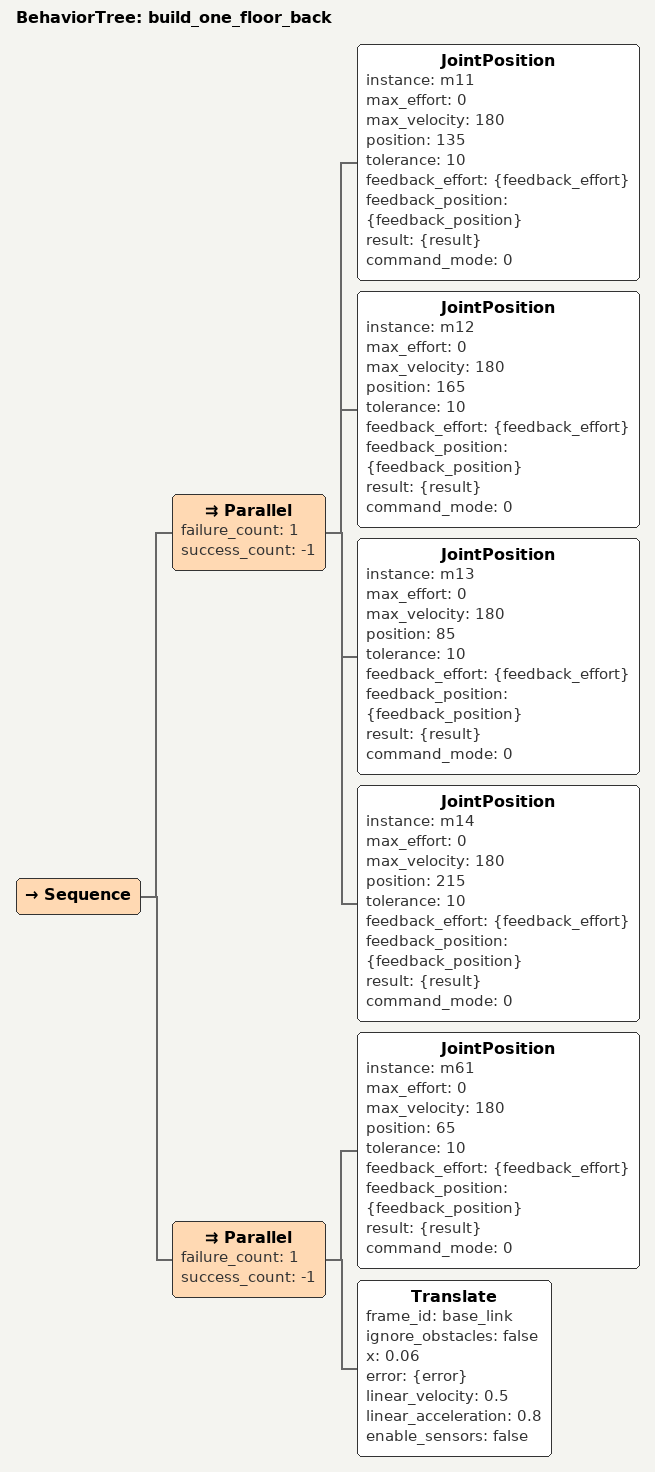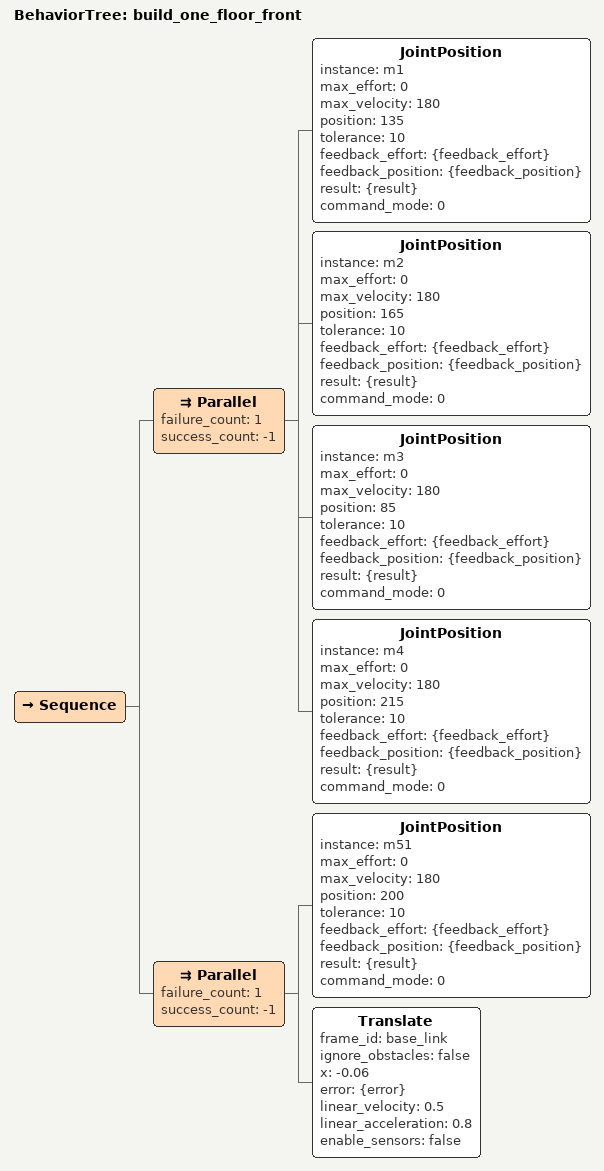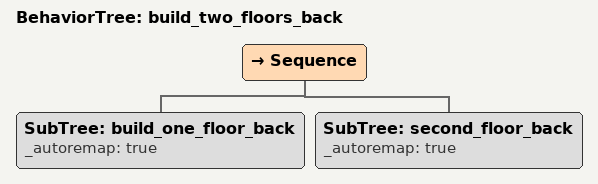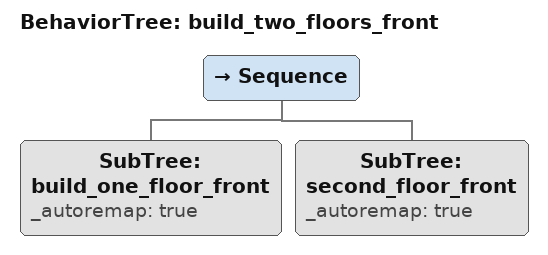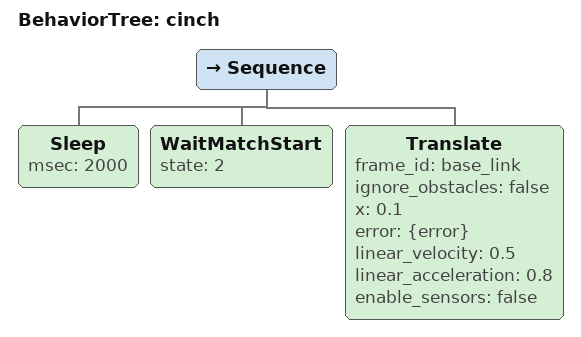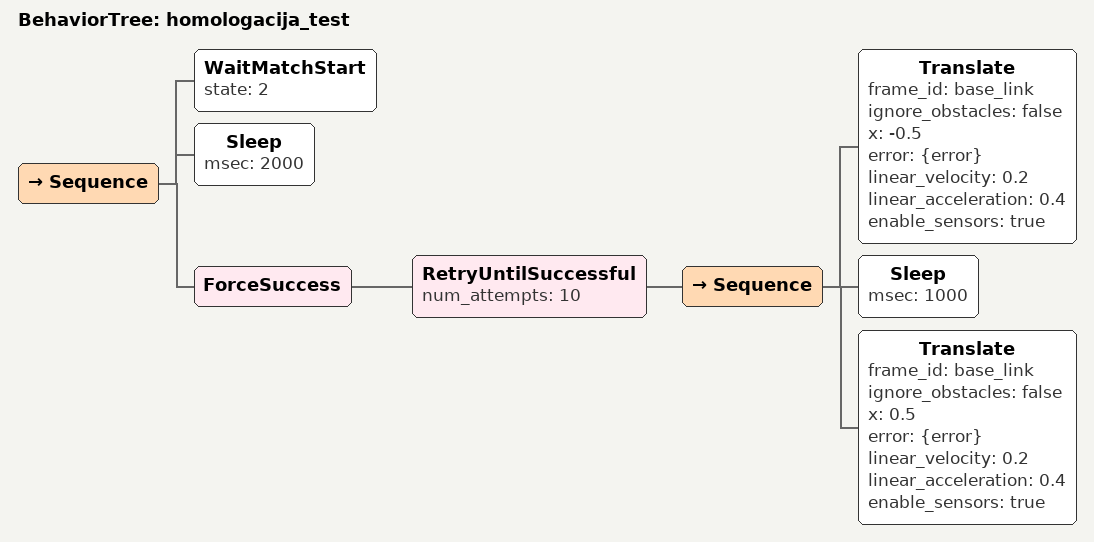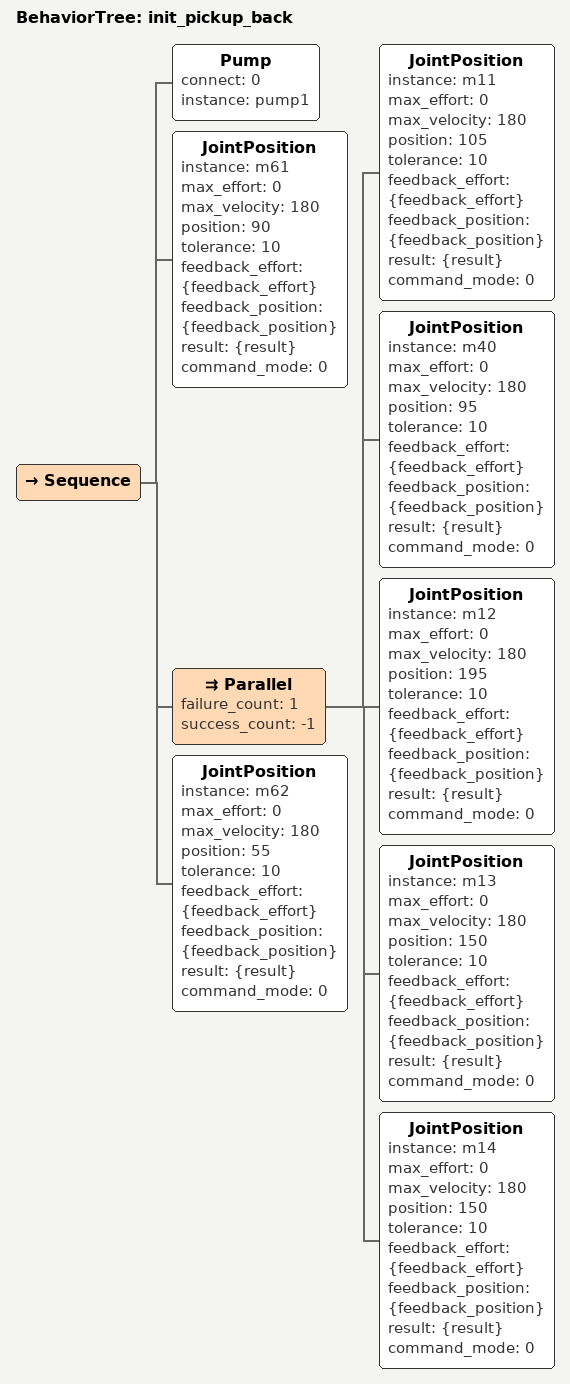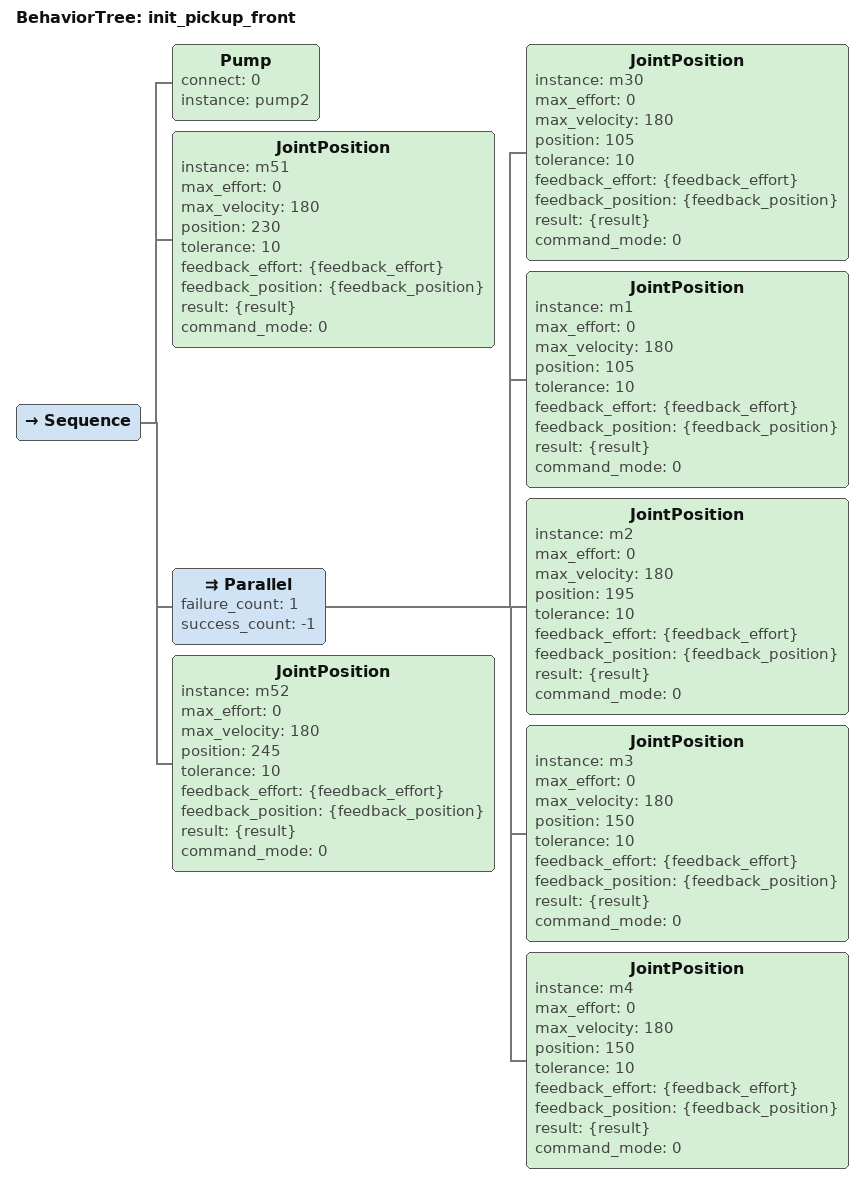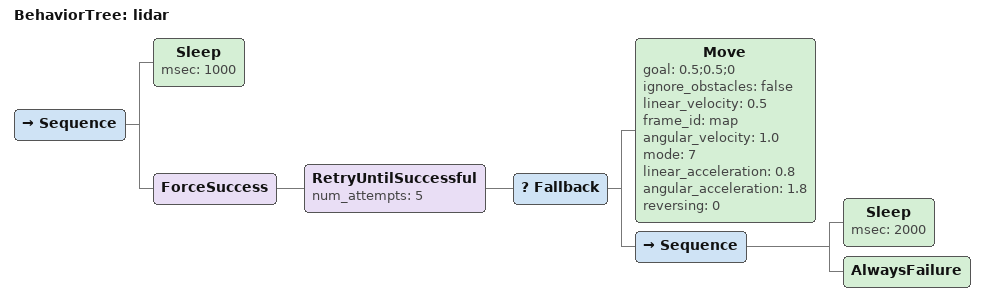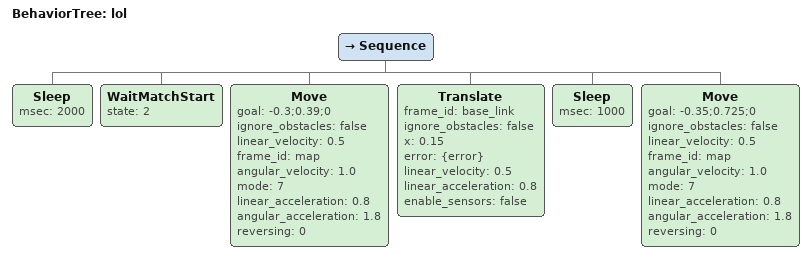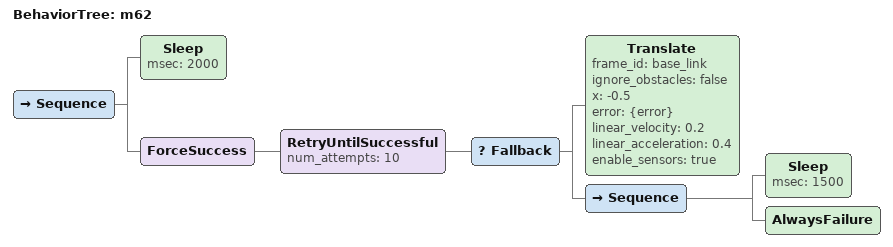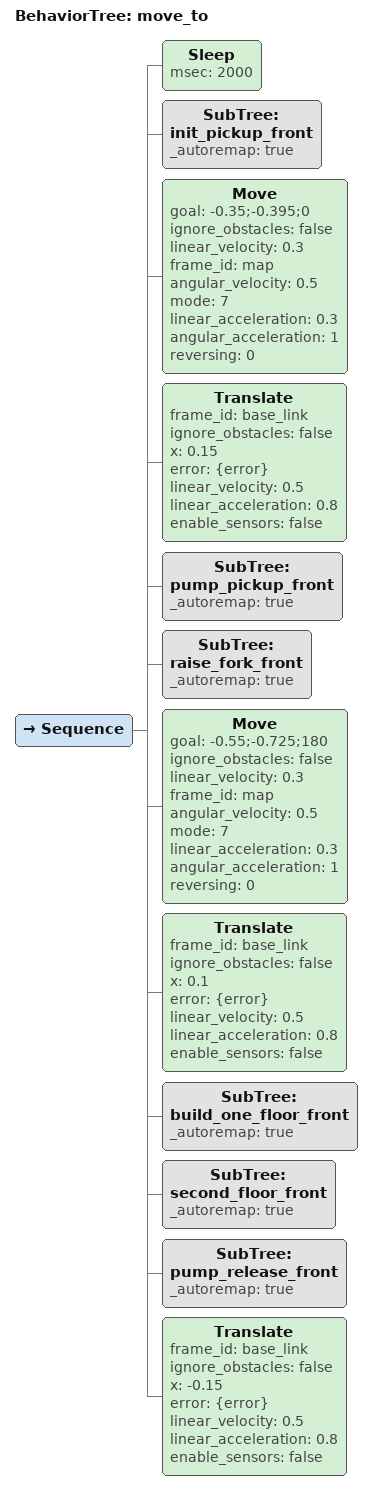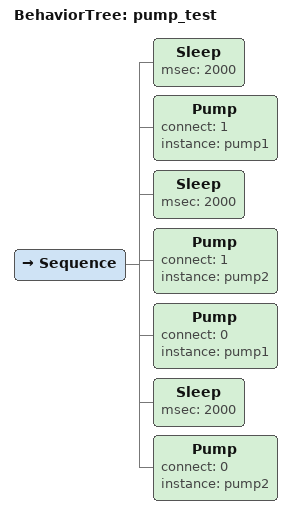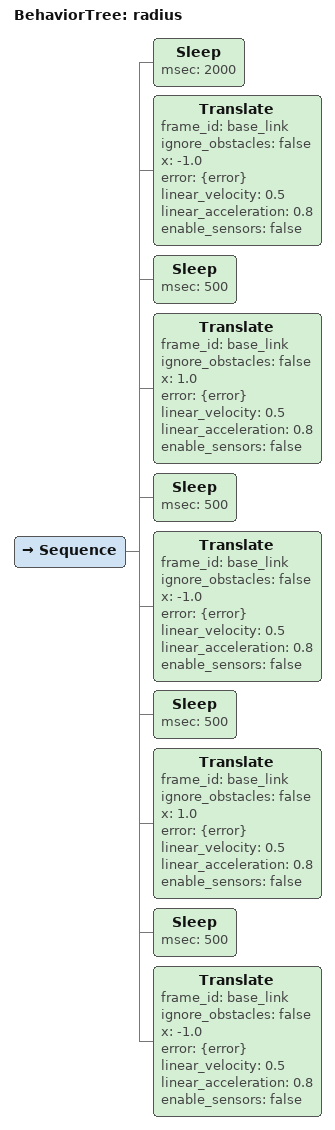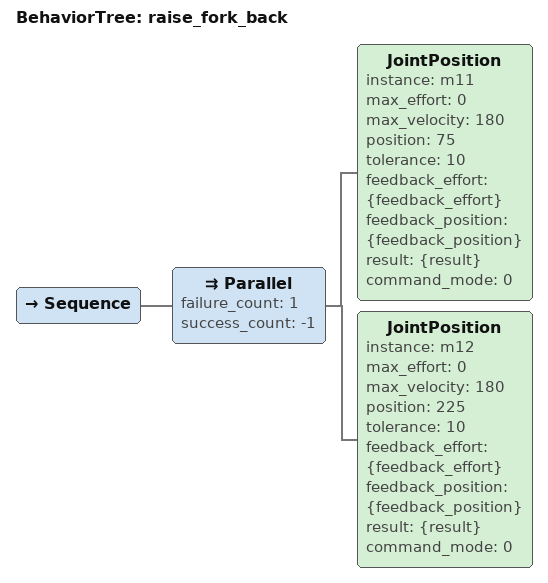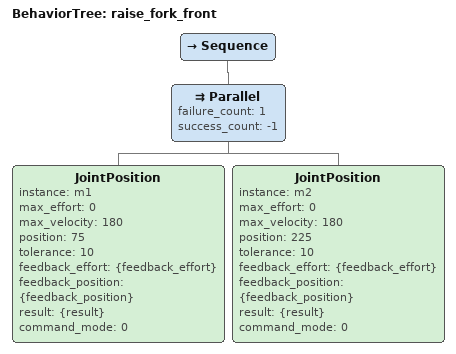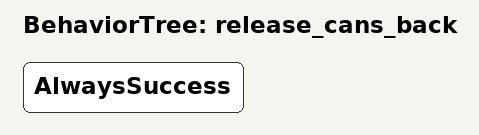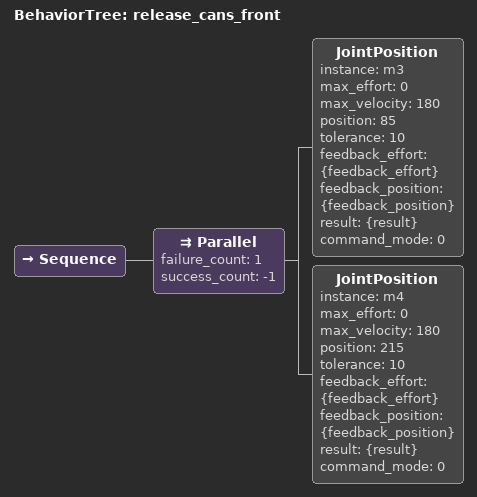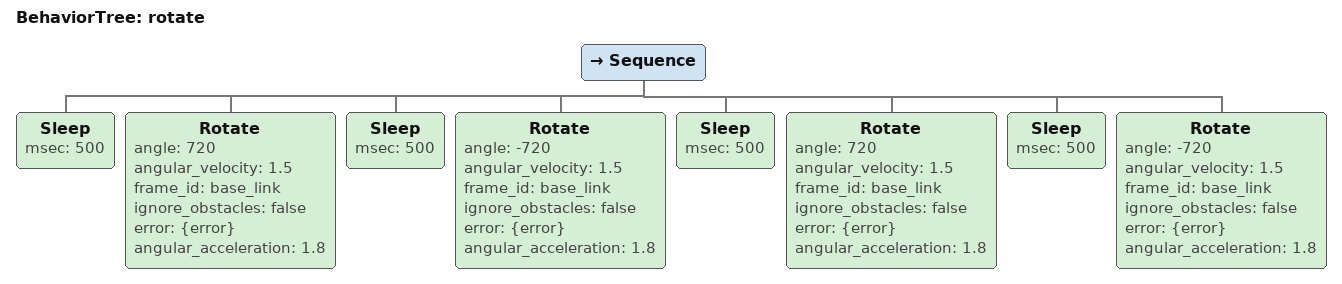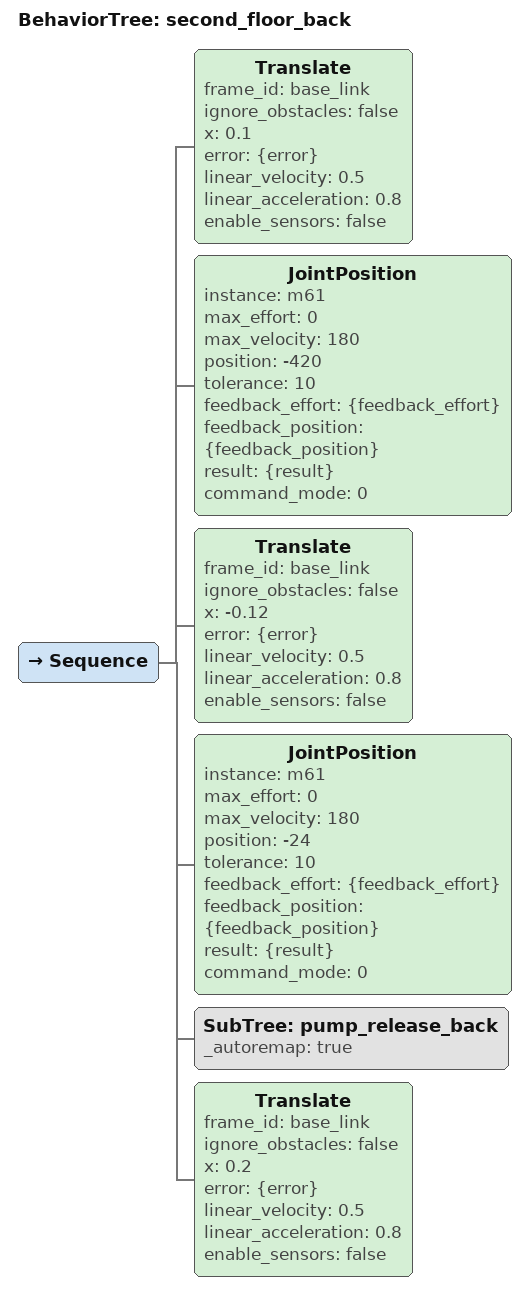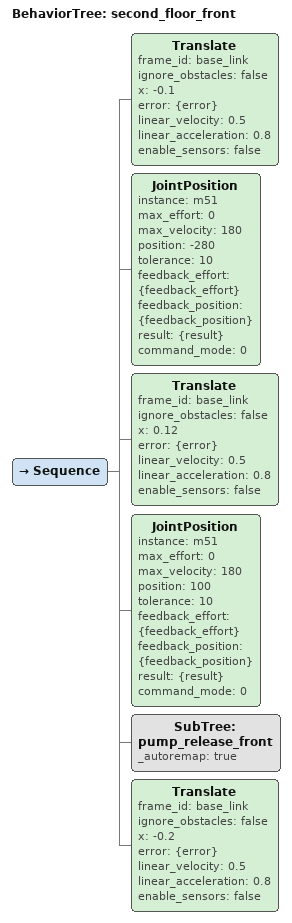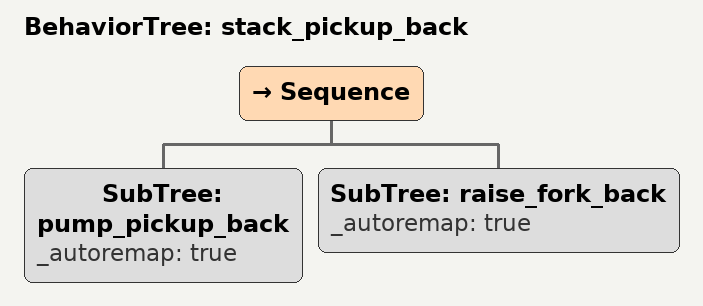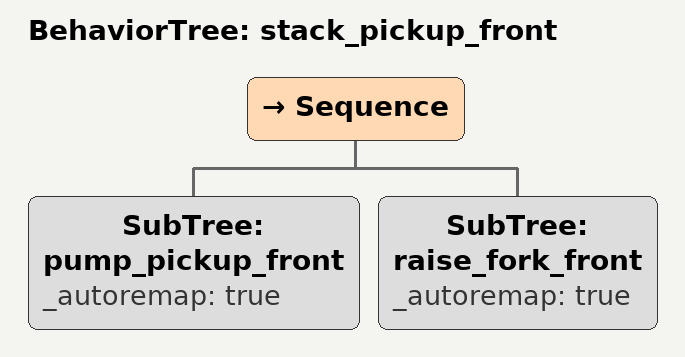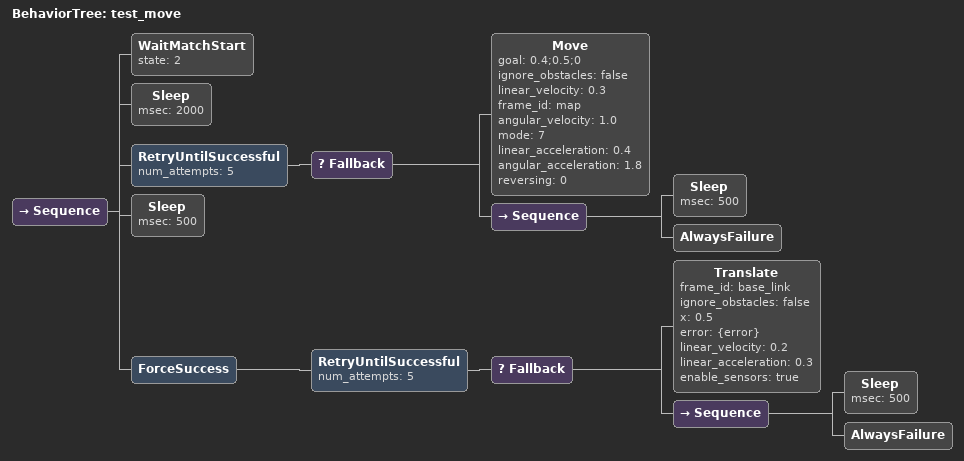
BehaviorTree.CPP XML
<BehaviorTree ID="build_one_floor_back">
  <Sequence>
    <Parallel failure_count="1" success_count="-1">
      <JointPosition instance="m11" max_effort="0" max_velocity="180" position="135" tolerance="10" feedback_effort="{feedback_effort}" feedback_position="{feedback_position}" result="{result}" command_mode="0"/>
      <JointPosition instance="m12" max_effort="0" max_velocity="180" position="165" tolerance="10" feedback_effort="{feedback_effort}" feedback_position="{feedback_position}" result="{result}" command_mode="0"/>
      <JointPosition instance="m13" max_effort="0" max_velocity="180" position="85" tolerance="10" feedback_effort="{feedback_effort}" feedback_position="{feedback_position}" result="{result}" command_mode="0"/>
      <JointPosition instance="m14" max_effort="0" max_velocity="180" position="215" tolerance="10" feedback_effort="{feedback_effort}" feedback_position="{feedback_position}" result="{result}" command_mode="0"/>
    </Parallel>
    <Parallel failure_count="1" success_count="-1">
      <JointPosition instance="m61" max_effort="0" max_velocity="180" position="65" tolerance="10" feedback_effort="{feedback_effort}" feedback_position="{feedback_position}" result="{result}" command_mode="0"/>
      <Translate frame_id="base_link" ignore_obstacles="false" x="0.06" error="{error}" linear_velocity="0.5" linear_acceleration="0.8" enable_sensors="false"/>
    </Parallel>
  </Sequence>
</BehaviorTree>

<BehaviorTree ID="build_one_floor_front">
  <Sequence>
    <Parallel failure_count="1" success_count="-1">
      <JointPosition instance="m1" max_effort="0" max_velocity="180" position="135" tolerance="10" feedback_effort="{feedback_effort}" feedback_position="{feedback_position}" result="{result}" command_mode="0"/>
      <JointPosition instance="m2" max_effort="0" max_velocity="180" position="165" tolerance="10" feedback_effort="{feedback_effort}" feedback_position="{feedback_position}" result="{result}" command_mode="0"/>
      <JointPosition instance="m3" max_effort="0" max_velocity="180" position="85" tolerance="10" feedback_effort="{feedback_effort}" feedback_position="{feedback_position}" result="{result}" command_mode="0"/>
      <JointPosition instance="m4" max_effort="0" max_velocity="180" position="215" tolerance="10" feedback_effort="{feedback_effort}" feedback_position="{feedback_position}" result="{result}" command_mode="0"/>
    </Parallel>
    <Parallel failure_count="1" success_count="-1">
      <JointPosition instance="m51" max_effort="0" max_velocity="180" position="200" tolerance="10" feedback_effort="{feedback_effort}" feedback_position="{feedback_position}" result="{result}" command_mode="0"/>
      <Translate frame_id="base_link" ignore_obstacles="false" x="-0.06" error="{error}" linear_velocity="0.5" linear_acceleration="0.8" enable_sensors="false"/>
    </Parallel>
  </Sequence>
</BehaviorTree>

<BehaviorTree ID="build_two_floors_back">
  <Sequence>
    <SubTree ID="build_one_floor_back" _autoremap="true"/>
    <SubTree ID="second_floor_back" _autoremap="true"/>
  </Sequence>
</BehaviorTree>

<BehaviorTree ID="build_two_floors_front">
  <Sequence>
    <SubTree ID="build_one_floor_front" _autoremap="true"/>
    <SubTree ID="second_floor_front" _autoremap="true"/>
  </Sequence>
</BehaviorTree>

<BehaviorTree ID="cinch">
  <Sequence>
    <Sleep msec="2000"/>
    <WaitMatchStart state="2"/>
    <Translate frame_id="base_link" ignore_obstacles="false" x="0.1" error="{error}" linear_velocity="0.5" linear_acceleration="0.8" enable_sensors="false"/>
  </Sequence>
</BehaviorTree>

<BehaviorTree ID="homologacija_test">
  <Sequence>
    <WaitMatchStart state="2"/>
    <Sleep msec="2000"/>
    <ForceSuccess>
      <RetryUntilSuccessful num_attempts="10">
        <Sequence>
          <Translate frame_id="base_link" ignore_obstacles="false" x="-0.5" error="{error}" linear_velocity="0.2" linear_acceleration="0.4" enable_sensors="true"/>
          <Sleep msec="1000"/>
          <Translate frame_id="base_link" ignore_obstacles="false" x="0.5" error="{error}" linear_velocity="0.2" linear_acceleration="0.4" enable_sensors="true"/>
        </Sequence>
      </RetryUntilSuccessful>
    </ForceSuccess>
  </Sequence>
</BehaviorTree>

<BehaviorTree ID="init_pickup_back">
  <Sequence>
    <Pump connect="0" instance="pump1"/>
    <JointPosition instance="m61" max_effort="0" max_velocity="180" position="90" tolerance="10" feedback_effort="{feedback_effort}" feedback_position="{feedback_position}" result="{result}" command_mode="0"/>
    <Parallel failure_count="1" success_count="-1">
      <JointPosition instance="m11" max_effort="0" max_velocity="180" position="105" tolerance="10" feedback_effort="{feedback_effort}" feedback_position="{feedback_position}" result="{result}" command_mode="0"/>
      <JointPosition instance="m40" max_effort="0" max_velocity="180" position="95" tolerance="10" feedback_effort="{feedback_effort}" feedback_position="{feedback_position}" result="{result}" command_mode="0"/>
      <JointPosition instance="m12" max_effort="0" max_velocity="180" position="195" tolerance="10" feedback_effort="{feedback_effort}" feedback_position="{feedback_position}" result="{result}" command_mode="0"/>
      <JointPosition instance="m13" max_effort="0" max_velocity="180" position="150" tolerance="10" feedback_effort="{feedback_effort}" feedback_position="{feedback_position}" result="{result}" command_mode="0"/>
      <JointPosition instance="m14" max_effort="0" max_velocity="180" position="150" tolerance="10" feedback_effort="{feedback_effort}" feedback_position="{feedback_position}" result="{result}" command_mode="0"/>
    </Parallel>
    <JointPosition instance="m62" max_effort="0" max_velocity="180" position="55" tolerance="10" feedback_effort="{feedback_effort}" feedback_position="{feedback_position}" result="{result}" command_mode="0"/>
  </Sequence>
</BehaviorTree>

<BehaviorTree ID="init_pickup_front">
  <Sequence>
    <Pump connect="0" instance="pump2"/>
    <JointPosition instance="m51" max_effort="0" max_velocity="180" position="230" tolerance="10" feedback_effort="{feedback_effort}" feedback_position="{feedback_position}" result="{result}" command_mode="0"/>
    <Parallel failure_count="1" success_count="-1">
      <JointPosition instance="m30" max_effort="0" max_velocity="180" position="105" tolerance="10" feedback_effort="{feedback_effort}" feedback_position="{feedback_position}" result="{result}" command_mode="0"/>
      <JointPosition instance="m1" max_effort="0" max_velocity="180" position="105" tolerance="10" feedback_effort="{feedback_effort}" feedback_position="{feedback_position}" result="{result}" command_mode="0"/>
      <JointPosition instance="m2" max_effort="0" max_velocity="180" position="195" tolerance="10" feedback_effort="{feedback_effort}" feedback_position="{feedback_position}" result="{result}" command_mode="0"/>
      <JointPosition instance="m3" max_effort="0" max_velocity="180" position="150" tolerance="10" feedback_effort="{feedback_effort}" feedback_position="{feedback_position}" result="{result}" command_mode="0"/>
      <JointPosition instance="m4" max_effort="0" max_velocity="180" position="150" tolerance="10" feedback_effort="{feedback_effort}" feedback_position="{feedback_position}" result="{result}" command_mode="0"/>
    </Parallel>
    <JointPosition instance="m52" max_effort="0" max_velocity="180" position="245" tolerance="10" feedback_effort="{feedback_effort}" feedback_position="{feedback_position}" result="{result}" command_mode="0"/>
  </Sequence>
</BehaviorTree>

<BehaviorTree ID="lidar">
  <Sequence>
    <Sleep msec="1000"/>
    <ForceSuccess>
      <RetryUntilSuccessful num_attempts="5">
        <Fallback>
          <Move goal="0.5;0.5;0" ignore_obstacles="false" linear_velocity="0.5" frame_id="map" angular_velocity="1.0" mode="7" linear_acceleration="0.8" angular_acceleration="1.8" reversing="0"/>
          <Sequence>
            <Sleep msec="2000"/>
            <AlwaysFailure/>
          </Sequence>
        </Fallback>
      </RetryUntilSuccessful>
    </ForceSuccess>
  </Sequence>
</BehaviorTree>

<BehaviorTree ID="lol">
  <Sequence>
    <Sleep msec="2000"/>
    <WaitMatchStart state="2"/>
    <Move goal="-0.3;0.39;0" ignore_obstacles="false" linear_velocity="0.5" frame_id="map" angular_velocity="1.0" mode="7" linear_acceleration="0.8" angular_acceleration="1.8" reversing="0"/>
    <Translate frame_id="base_link" ignore_obstacles="false" x="0.15" error="{error}" linear_velocity="0.5" linear_acceleration="0.8" enable_sensors="false"/>
    <Sleep msec="1000"/>
    <Move goal="-0.35;0.725;0" ignore_obstacles="false" linear_velocity="0.5" frame_id="map" angular_velocity="1.0" mode="7" linear_acceleration="0.8" angular_acceleration="1.8" reversing="0"/>
  </Sequence>
</BehaviorTree>

<BehaviorTree ID="m62">
  <Sequence>
    <Sleep msec="2000"/>
    <ForceSuccess>
      <RetryUntilSuccessful num_attempts="10">
        <Fallback>
          <Translate frame_id="base_link" ignore_obstacles="false" x="-0.5" error="{error}" linear_velocity="0.2" linear_acceleration="0.4" enable_sensors="true"/>
          <Sequence>
            <Sleep msec="1500"/>
            <AlwaysFailure/>
          </Sequence>
        </Fallback>
      </RetryUntilSuccessful>
    </ForceSuccess>
  </Sequence>
</BehaviorTree>

<BehaviorTree ID="move_to">
  <Sequence>
    <Sleep msec="2000"/>
    <SubTree ID="init_pickup_front" _autoremap="true"/>
    <Move goal="-0.35;-0.395;0" ignore_obstacles="false" linear_velocity="0.3" frame_id="map" angular_velocity="0.5" mode="7" linear_acceleration="0.3" angular_acceleration="1" reversing="0"/>
    <Translate frame_id="base_link" ignore_obstacles="false" x="0.15" error="{error}" linear_velocity="0.5" linear_acceleration="0.8" enable_sensors="false"/>
    <SubTree ID="pump_pickup_front" _autoremap="true"/>
    <SubTree ID="raise_fork_front" _autoremap="true"/>
    <Move goal="-0.55;-0.725;180" ignore_obstacles="false" linear_velocity="0.3" frame_id="map" angular_velocity="0.5" mode="7" linear_acceleration="0.3" angular_acceleration="1" reversing="0"/>
    <Translate frame_id="base_link" ignore_obstacles="false" x="0.1" error="{error}" linear_velocity="0.5" linear_acceleration="0.8" enable_sensors="false"/>
    <SubTree ID="build_one_floor_front" _autoremap="true"/>
    <SubTree ID="second_floor_front" _autoremap="true"/>
    <SubTree ID="pump_release_front" _autoremap="true"/>
    <Translate frame_id="base_link" ignore_obstacles="false" x="-0.15" error="{error}" linear_velocity="0.5" linear_acceleration="0.8" enable_sensors="false"/>
  </Sequence>
</BehaviorTree>

<BehaviorTree ID="pump_test">
  <Sequence>
    <Sleep msec="2000"/>
    <Pump connect="1" instance="pump1"/>
    <Sleep msec="2000"/>
    <Pump connect="1" instance="pump2"/>
    <Pump connect="0" instance="pump1"/>
    <Sleep msec="2000"/>
    <Pump connect="0" instance="pump2"/>
  </Sequence>
</BehaviorTree>

<BehaviorTree ID="radius">
  <Sequence>
    <Sleep msec="2000"/>
    <Translate frame_id="base_link" ignore_obstacles="false" x="-1.0" error="{error}" linear_velocity="0.5" linear_acceleration="0.8" enable_sensors="false"/>
    <Sleep msec="500"/>
    <Translate frame_id="base_link" ignore_obstacles="false" x="1.0" error="{error}" linear_velocity="0.5" linear_acceleration="0.8" enable_sensors="false"/>
    <Sleep msec="500"/>
    <Translate frame_id="base_link" ignore_obstacles="false" x="-1.0" error="{error}" linear_velocity="0.5" linear_acceleration="0.8" enable_sensors="false"/>
    <Sleep msec="500"/>
    <Translate frame_id="base_link" ignore_obstacles="false" x="1.0" error="{error}" linear_velocity="0.5" linear_acceleration="0.8" enable_sensors="false"/>
    <Sleep msec="500"/>
    <Translate frame_id="base_link" ignore_obstacles="false" x="-1.0" error="{error}" linear_velocity="0.5" linear_acceleration="0.8" enable_sensors="false"/>
  </Sequence>
</BehaviorTree>

<BehaviorTree ID="raise_fork_back">
  <Sequence>
    <Parallel failure_count="1" success_count="-1">
      <JointPosition instance="m11" max_effort="0" max_velocity="180" position="75" tolerance="10" feedback_effort="{feedback_effort}" feedback_position="{feedback_position}" result="{result}" command_mode="0"/>
      <JointPosition instance="m12" max_effort="0" max_velocity="180" position="225" tolerance="10" feedback_effort="{feedback_effort}" feedback_position="{feedback_position}" result="{result}" command_mode="0"/>
    </Parallel>
  </Sequence>
</BehaviorTree>

<BehaviorTree ID="raise_fork_front">
  <Sequence>
    <Parallel failure_count="1" success_count="-1">
      <JointPosition instance="m1" max_effort="0" max_velocity="180" position="75" tolerance="10" feedback_effort="{feedback_effort}" feedback_position="{feedback_position}" result="{result}" command_mode="0"/>
      <JointPosition instance="m2" max_effort="0" max_velocity="180" position="225" tolerance="10" feedback_effort="{feedback_effort}" feedback_position="{feedback_position}" result="{result}" command_mode="0"/>
    </Parallel>
  </Sequence>
</BehaviorTree>

<BehaviorTree ID="release_cans_back">
  <AlwaysSuccess/>
</BehaviorTree>

<BehaviorTree ID="release_cans_front">
  <Sequence>
    <Parallel failure_count="1" success_count="-1">
      <JointPosition instance="m3" max_effort="0" max_velocity="180" position="85" tolerance="10" feedback_effort="{feedback_effort}" feedback_position="{feedback_position}" result="{result}" command_mode="0"/>
      <JointPosition instance="m4" max_effort="0" max_velocity="180" position="215" tolerance="10" feedback_effort="{feedback_effort}" feedback_position="{feedback_position}" result="{result}" command_mode="0"/>
    </Parallel>
  </Sequence>
</BehaviorTree>

<BehaviorTree ID="rotate">
  <Sequence>
    <Sleep msec="500"/>
    <Rotate angle="720" angular_velocity="1.5" frame_id="base_link" ignore_obstacles="false" error="{error}" angular_acceleration="1.8"/>
    <Sleep msec="500"/>
    <Rotate angle="-720" angular_velocity="1.5" frame_id="base_link" ignore_obstacles="false" error="{error}" angular_acceleration="1.8"/>
    <Sleep msec="500"/>
    <Rotate angle="720" angular_velocity="1.5" frame_id="base_link" ignore_obstacles="false" error="{error}" angular_acceleration="1.8"/>
    <Sleep msec="500"/>
    <Rotate angle="-720" angular_velocity="1.5" frame_id="base_link" ignore_obstacles="false" error="{error}" angular_acceleration="1.8"/>
  </Sequence>
</BehaviorTree>

<BehaviorTree ID="second_floor_back">
  <Sequence>
    <Translate frame_id="base_link" ignore_obstacles="false" x="0.1" error="{error}" linear_velocity="0.5" linear_acceleration="0.8" enable_sensors="false"/>
    <JointPosition instance="m61" max_effort="0" max_velocity="180" position="-420" tolerance="10" feedback_effort="{feedback_effort}" feedback_position="{feedback_position}" result="{result}" command_mode="0"/>
    <Translate frame_id="base_link" ignore_obstacles="false" x="-0.12" error="{error}" linear_velocity="0.5" linear_acceleration="0.8" enable_sensors="false"/>
    <JointPosition instance="m61" max_effort="0" max_velocity="180" position="-24" tolerance="10" feedback_effort="{feedback_effort}" feedback_position="{feedback_position}" result="{result}" command_mode="0"/>
    <SubTree ID="pump_release_back" _autoremap="true"/>
    <Translate frame_id="base_link" ignore_obstacles="false" x="0.2" error="{error}" linear_velocity="0.5" linear_acceleration="0.8" enable_sensors="false"/>
  </Sequence>
</BehaviorTree>

<BehaviorTree ID="second_floor_front">
  <Sequence>
    <Translate frame_id="base_link" ignore_obstacles="false" x="-0.1" error="{error}" linear_velocity="0.5" linear_acceleration="0.8" enable_sensors="false"/>
    <JointPosition instance="m51" max_effort="0" max_velocity="180" position="-280" tolerance="10" feedback_effort="{feedback_effort}" feedback_position="{feedback_position}" result="{result}" command_mode="0"/>
    <Translate frame_id="base_link" ignore_obstacles="false" x="0.12" error="{error}" linear_velocity="0.5" linear_acceleration="0.8" enable_sensors="false"/>
    <JointPosition instance="m51" max_effort="0" max_velocity="180" position="100" tolerance="10" feedback_effort="{feedback_effort}" feedback_position="{feedback_position}" result="{result}" command_mode="0"/>
    <SubTree ID="pump_release_front" _autoremap="true"/>
    <Translate frame_id="base_link" ignore_obstacles="false" x="-0.2" error="{error}" linear_velocity="0.5" linear_acceleration="0.8" enable_sensors="false"/>
  </Sequence>
</BehaviorTree>

<BehaviorTree ID="stack_pickup_back">
  <Sequence>
    <SubTree ID="pump_pickup_back" _autoremap="true"/>
    <SubTree ID="raise_fork_back" _autoremap="true"/>
  </Sequence>
</BehaviorTree>

<BehaviorTree ID="stack_pickup_front">
  <Sequence>
    <SubTree ID="pump_pickup_front" _autoremap="true"/>
    <SubTree ID="raise_fork_front" _autoremap="true"/>
  </Sequence>
</BehaviorTree>

<BehaviorTree ID="test_move">
  <Sequence>
    <WaitMatchStart state="2"/>
    <Sleep msec="2000"/>
    <RetryUntilSuccessful num_attempts="5">
      <Fallback>
        <Move goal="0.4;0.5;0" ignore_obstacles="false" linear_velocity="0.3" frame_id="map" angular_velocity="1.0" mode="7" linear_acceleration="0.4" angular_acceleration="1.8" reversing="0"/>
        <Sequence>
          <Sleep msec="500"/>
          <AlwaysFailure/>
        </Sequence>
      </Fallback>
    </RetryUntilSuccessful>
    <Sleep msec="500"/>
    <ForceSuccess>
      <RetryUntilSuccessful num_attempts="5">
        <Fallback>
          <Translate frame_id="base_link" ignore_obstacles="false" x="0.5" error="{error}" linear_velocity="0.2" linear_acceleration="0.3" enable_sensors="true"/>
          <Sequence>
            <Sleep msec="500"/>
            <AlwaysFailure/>
          </Sequence>
        </Fallback>
      </RetryUntilSuccessful>
    </ForceSuccess>
  </Sequence>
</BehaviorTree>
